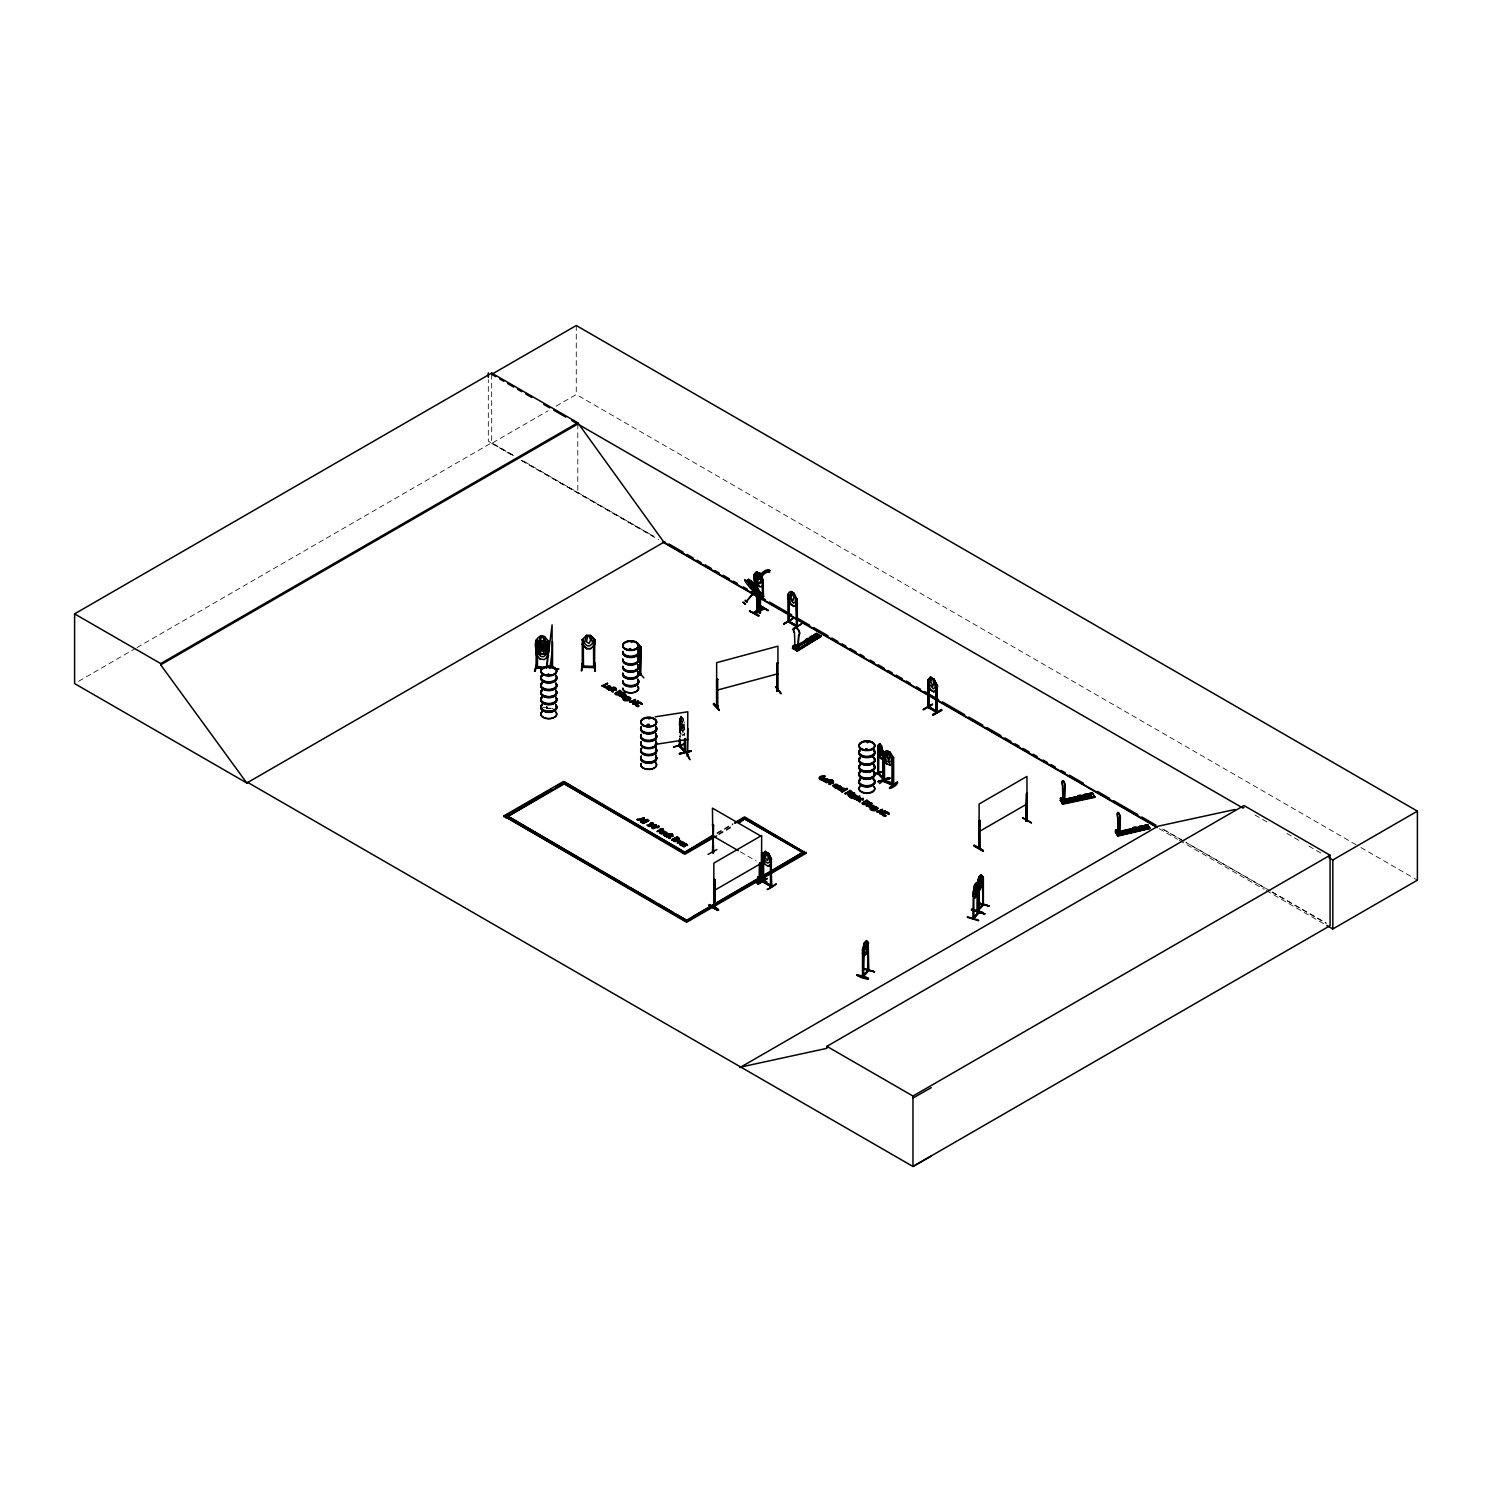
<?xml version="1.0" encoding="UTF-8"?>
<svg xmlns="http://www.w3.org/2000/svg" width="1492" height="1492" viewBox="0 0 1492 1492"><rect width="100%" height="100%" fill="white"/><g stroke="black" fill="none" stroke-linecap="round" stroke-linejoin="round"><path stroke-width="0.75" stroke-dasharray="5 3.75" d="M680.296 737.235L679.737 718.585M684.343 724.235L684.343 735.705M546.501 708.066L546.632 706.481L546.538 708.234L553.084 708.513M547.079 706.499L546.986 708.252L546.986 707.245M681.807 717.466L680.165 723.825M680.165 719.442L681.21 716.197L679.252 718.379L679.121 727.089L680.93 733.635L682.944 735.817L684.809 733.635M684.679 729.29L680.93 720.505L681.676 724.87L682.907 724.608L682.944 722.688L681.061 720.468L679.121 722.781L681.173 729.178L683.075 731.397L684.921 729.215L682.944 731.434L681.21 729.103M684.735 733.523L682.814 735.854L679.252 727.052M78.628 681.266L135.007 648.703M137.022 647.547L491.689 442.77L513.714 455.489M491.689 374.343L491.689 443.348L548.086 410.804M556.124 406.141L576.266 394.522L1358.895 846.374M716.962 832.853L732.908 823.659M716.962 833.711L732.908 824.517M718.715 833.86L732.647 825.803M718.715 834.718L732.647 826.68M679.196 718.267L680.296 718.846M681.061 716.085L683.038 718.342L683.821 723.751L682.609 728.227L680.165 722.725M682.161 722.632L682.907 728.991L681.676 729.234C680.986 728.227 680.483 720.58 682.292 722.594M542.547 707.469L550.977 707.842M546.762 708.14L550.977 708.327M546.706 708.532L550.921 708.719M513.416 455.657L488.313 441.222L488.313 379.639M521.454 460.282L653.869 536.43L521.734 460.114M1183.958 841.264L1161.895 828.564L1183.902 841.283M1270.233 890.873L1185.972 842.402L1270.009 891.004M1272.228 892.011L1326.407 923.175M1360.928 847.531L1417.4 880.149M1254.977 815.024L1268.946 823.08M1286.906 833.45L1298.898 840.369M1308.876 846.132L1320.849 853.051M1272.005 892.141L1326.071 923.362M491.689 443.348L513.714 456.067M521.734 460.692L658.55 539.675M1159.209 828.731L1177.374 839.231M1179.407 840.388L1264.19 889.344M1266.204 890.519L1324.747 924.313M740.33 851.82L756.258 861.015M681.676 717.503L683.821 728.133L682.609 732.609L680.165 727.108M679.904 718.957L679.401 736.768M682.944 718.305L684.865 724.814M679.793 718.249L679.904 737.346M577.796 424.045L577.796 493.05M576.266 325.517L576.266 394.522M680.445 722.949L681.434 727.406L680.408 729.607L681.751 728.394L683.094 732.777L682.068 728.152L683.038 726.007L681.769 727.126L680.52 722.986"/><path stroke-width="1.5" d="M684.324 750.83L685.313 752.36L679.96 744.881M684.847 752.397L679.289 746L679.401 739.062M684.847 738.596L684.921 752.472L684.287 750.737M685.35 752.248L685.257 738.484M1064.598 788.876L1064.3 801.708L1062.808 799.414L1062.509 785.631A4.234 1.212 77.8 0 1 1062.509 780.764A4.234 1.212 77.8 0 1 1064.598 783.99A4.234 1.212 77.8 0 1 1064.598 788.876L1064.859 788.82A4.234 1.212 77.8 0 0 1064.859 783.934A4.234 1.212 77.8 0 0 1062.752 780.708A4.234 1.212 77.8 0 0 1062.752 785.575L1063.069 799.358L1064.542 801.652L1064.859 788.82M1119.765 820.712L1119.448 833.543L1117.974 831.249L1117.657 817.485A4.234 1.212 77.8 0 1 1117.657 812.599A4.234 1.212 77.8 0 1 1119.765 815.826A4.234 1.212 77.8 0 1 1119.765 820.712L1120.007 820.656A4.234 1.212 77.8 0 0 1120.007 815.788A4.234 1.212 77.8 0 0 1117.918 812.543A4.234 1.212 77.8 0 0 1117.918 817.429L1118.217 831.212L1119.69 833.487L1120.007 820.656M862.861 948.502L862.898 977.018L863.141 975.917M978.267 910.661L977.129 910.157L982.389 904.73M979.125 911.612L972.84 918.96L978.528 912.507M754.094 590.72L752.919 590.701L754.038 590.664M763.158 594.357C766.496 611.478 724.925 558.362 756.593 590.011L757.917 588.762L756.164 585.778L748.536 579.381L747.119 580.724L748.965 583.614M757.805 584.323L761.591 580.071L760.267 579.642A10.108 5.8 -65.5 0 1 768.884 571.958L769.406 570.373A11.805 6.77 -65.5 0 0 759.969 577.926L759.335 579.325L756.929 578.411L756.724 583.838L757.805 584.323L758.011 578.896L756.929 578.411L758.085 573.17M755.344 585.144L762.095 596.464M761.759 595.718L760.976 595.327M754.728 591.503L763.009 596.987L755.623 584.995L756.164 585.778M982.24 877.688L983.023 905.476M797.959 648.255L798.593 635.312A4.234 2.462 59.5 0 0 798.761 630.314A4.234 2.462 59.5 0 0 794.49 627.908A4.234 2.462 59.5 0 0 794.49 632.794L794.956 646.894M798.145 648.143L798.761 635.2A4.234 2.462 59.5 0 0 798.593 630.426A4.234 2.462 59.5 0 0 794.303 628.02A4.234 2.462 59.5 0 0 794.303 632.906L794.49 632.794M582.141 639.77L586.375 635.405L590.664 635.48L594.879 640.012L594.879 644.395L590.664 648.684L586.356 648.61L582.141 644.078L586.431 648.498M582.272 639.807L582.309 667.334L594.86 667.577L593.723 666.215M581.283 670.859L582.402 662.97L581.899 670.729M583.465 667.111L583.297 639.826M582.44 666.365L593.704 666.626M590.664 635.48L592.641 643.294L589.899 645.85L587.139 645.794L584.342 643.145L586.375 635.405M586.356 648.61L590.664 648.61M593.76 639.676L593.704 667.633L593.499 639.676L594.73 639.714L590.59 635.667M594.655 671.102L595.103 663.213L594.748 670.579M595.364 671.12L595.066 663.213M789.026 594.655L789.082 622.332L788.074 621.791L796.97 626.882L796.97 599.28L794.098 593.201L790.965 591.503C786.396 592.399 790.219 595.55 788.186 594.208L788.186 621.922L788.093 620.747L789.305 621.045M796.243 598.833L796.933 626.938L796.057 625.633M839.996 789.716C843.484 794.098 845.889 785.37 840.108 790.051M1134.386 829.757C1138.284 826.139 1133.491 832.256 1135.766 828.47M1136.923 829.403L1136.121 828.247M1061.931 799.507L1061.427 798.612L1061.819 802.043L1061.8 798.518M1063.423 798.854L1063.255 798.276M1116.669 831.436L1118.459 830.205M1117.098 831.342L1116.482 830.466L1116.967 833.879L1118.31 830.074L1118.049 831.007M877.725 745.981C882.406 739.398 875.431 754.579 881.287 755.754L882.574 751.278L881.604 745.925L879.758 743.613L883.6 752.378L883.227 781.286L883.245 780.223L884.383 781.715L884.197 753.814M892.57 757.563L892.309 785.109L892.291 757.246L893.596 757.731L893.689 785.389L883.618 781.081L884.029 752.154L883.04 751.427L883.04 779.402L883.674 778.209M641.056 674.888L639.788 675.186L639.714 647.323L640.758 647.043L641.187 651.631L637.382 657.077M641.056 673.825L639.788 674.477M539.339 650.437L541.409 647.118L539.377 643.574L542.155 646.502L545.028 644.115L542.846 647.211L545.326 650.922M545.065 650.754L542.1 647.789L540.197 650.4L541.596 646.819M1117.676 830.466L1117.172 831.081M716.831 679.662L717.857 679.382L716.645 679.438L716.701 707.301L717.801 705.716M717.969 705.996L716.887 707.283M717.969 707.003L716.645 707.04L716.645 662.672L777.91 646.167L778.041 690.871C776.269 688.316 779.085 690.311 777.239 691.094L776.884 663.213L777.91 662.933M795.18 646.819L796.392 645.365L794.397 646.185M552.525 641.653L552.525 668.267M549.821 668.491L552.096 652.47M865.658 941.918L865.006 949.975L866.274 946.879L865.77 941.937M980.319 876.233L979.684 884.308L980.934 881.212L980.449 876.27M1062.379 799.283L1063.255 799.115M1116.296 832.834L1116.296 829.813L1117.844 830.671M848.836 795.851C847.232 792.662 855.755 792.905 849.918 790.424L845.181 793.725L847.698 792.998L848.836 795.851L849.228 793.11M974.686 884.831L976.756 882.593L974.649 884.756L973.735 890.202L973.922 918.457L972.803 917.897L973.847 917.449M879.758 743.613L877.669 745.869L879.758 756.742C881.119 762.636 886.024 752.845 881.604 758.831L879.665 756.705L881.604 745.925M857.042 974.78C880.355 979.834 861.611 980.524 857.098 974.686M868.008 978.976L857.005 975.283L868.344 978.64M978.621 920.191L967.413 916.759M984.571 914.074L971.441 909.896L982.706 913.235M971.74 909.038L982.986 912.414M971.721 909.505L983.004 912.973M848.034 795.367L848.407 792.849M880.299 745.067L879.665 750.028L880.951 753.124L880.429 745.03M810.212 640.087L807.769 639.826M884.383 781.715L884.532 753.87L883.152 753.647L886.64 750.663L890.09 752.136L893.596 757.731M892.477 784.214C872.839 778.134 895.275 781.286 893.428 785.594L892.421 757.321M1062.099 801.987L1061.427 797.922L1062.006 799.227L1063.46 798.556M536.15 640.329L537.493 640.255L537.474 667.968L537.288 666.607L536.43 667.539M536.169 644.563L540.272 640.758L538.202 648.181L540.962 651.016L543.703 651.239L546.426 648.871L543.013 637.103L541.615 637.065L540.29 640.683L540.29 642.604L542.995 644.544L544.449 641L540.179 640.721L536.001 644.749M536.132 649.095L540.253 653.757M547.359 664.22L547.322 640.945L548.552 641.056L548.552 650.251L544.431 654.223L540.179 653.85L536.02 649.039C533.763 643.481 537.083 633.783 544.468 636.543L548.627 641.355L548.497 652.806M540.29 636.301L538.202 643.798L540.962 646.633L543.703 646.875L546.426 644.488L544.468 636.543M536.132 654.391L535.982 650.046L540.179 646.017L544.431 646.39L548.608 651.109M540.216 646.222L544.338 646.577L546.37 651.053L546.37 654.335L543.666 656.704L540.925 656.461L538.164 653.627L540.179 646.017M544.412 649.561L548.515 645.607L544.356 641.187L548.608 645.812L544.449 649.766L540.29 649.207M537.045 663.53L534.49 671.288L536.952 663.959M535.18 671.344L537.045 664.108M540.179 653.85L544.375 654.018L548.497 650.064M542.939 647.024L544.338 650.866L542.939 654.373L541.577 654.261L539.321 650.4M548.608 655.492L544.393 659.595L540.235 659.054M547.433 641.262L548.552 641.056M886.621 750.868L890.034 752.229L891.619 760.584L889.418 762.244L887.18 761.293L884.942 757.731L886.696 750.812L883.264 753.74L884.532 753.87M754.001 592.38C755.549 589.004 755.194 587.941 754.318 591.727M635.331 704.802C637.009 699.3 645.253 706.91 640.292 702.788A1.902 1.1 0 0 0 639.08 702.62C632.104 703.254 641.914 708.308 636.245 706.052C632.627 702.657 641.933 700.14 642.231 704.299M882.369 814.576L886.117 812.413A1.902 1.1 0 0 1 887.33 812.581C893.783 815.658 879.739 810.119 884.402 815.77C888.505 816.739 880 816.348 882.705 813.308C884.271 811.443 888.859 811.182 889.251 814.072M795.068 646.596L796.001 645.178M708.924 905.308C717.335 906.054 725.466 915.976 708.924 905.346L717.95 910.418M709.353 904.562L718.417 909.635M709.334 905.01L718.435 910.195M973.866 846.039C1002.4 861.369 955.16 834.084 982.911 851.13M983.321 850.421L974.313 845.274M758.943 615.935L749.488 610.993L758.887 615.413M791.972 592.772L791.021 597.882L792.942 600.698L793.949 597.639L792.065 592.716M766.328 852.715L765.377 857.825L767.317 860.642L768.305 857.602L766.422 852.659M868.81 970.621L868.195 942.813L867.729 971.124L868.288 969.408L868.363 970.415L862.469 976.831L862.581 949.229L864.334 942.702L866.442 940.538L868.4 942.739L866.442 953.668L864.334 955.831L862.451 953.5M862.562 953.537L864.483 942.813L863.514 976.402M866.311 953.63L868.195 947.122M974.649 884.756L972.709 895.685L974.78 897.923L978.584 889.157L978.715 884.812L976.645 882.555L977.577 889.232L975.003 894.678L973.735 893.484M977.167 883.6L978.994 877.016L977.223 883.562L978.155 883.096L978.51 913.309L978.715 884.812M983.06 881.455C973.567 901.597 984.067 885.334 983.06 877.072L980.971 874.816L979.032 877.11L978.081 885.744L979.349 886.938C985.037 885.782 978.36 870.451 982.986 877.184L982.874 877.147M685.182 744.079L673.843 746.877M821.159 635.965L796.914 650.773L821.159 635.965L816.628 633.391L817.56 634.492L793.166 648.666L792.625 646.111L795.068 644.675L792.979 647.752L796.803 649.915L799.246 647.043L799.6 649.039L794.919 645.887L795.59 649.225L795.497 645.719L796.504 645.607L795.273 645.943M620.43 691.393L622.164 693.127L618.938 694.675A2.201 1.268 0 0 1 617.576 694.47C609.034 693.855 629.717 697.174 619.851 690.442L615.114 693.183M869.332 802.472C867.71 806.594 858.292 802.901 866.983 800.887L868.475 802.957L865.975 804.449A2.201 1.268 0 0 1 864.614 804.244C856.054 803.628 876.755 806.948 866.889 800.216L862.152 802.957M621.381 692.847C615.17 689.658 616.476 697.1 621.437 692.605M548.87 667.409L549.448 668.099M548.944 667.297L549.765 668.006M549.448 675.149L547.676 674.309M631.75 642.25L631.918 642.082M631.004 649.897L630.463 648.61L628.99 649.486M630.687 649.356L629.493 648.871M629.792 650.027L631.135 649.617M649.915 718.678L648.684 718.902M648.442 725.093L647.864 725.112M867.094 742.289L867.038 741.897M865.192 749.432L867.617 749.376M867.15 742.195L867.561 742.699M866.777 749.823L866.087 748.76M867.486 749.599L865.547 749.805M795.721 645.98L796.542 645.85M713.903 703.31L719.312 709.931M759.726 577.945A10.108 5.8 -65.5 0 1 767.802 571.473L770.32 570.578M755.586 578.877L757.582 582.607L759.54 583.726L761.461 582.234C755.978 556.292 770.506 594.935 757.19 584.995L754.038 579.045L754.001 574.644C761.125 563.789 751.707 590.701 755.642 592.082L753.535 594.413L752.136 593.611L754.038 591.224L755.661 592.044L754.038 591.224M639.937 647.286L640.087 675.205L641.131 647.174L637.326 643.873L641.187 647.248M791.002 591.634L789.529 598.367L793.464 603.253L795.404 601.761L795.404 598.478L793.949 593.331L791.058 591.447M765.415 851.391L763.885 858.329L765.862 862.078L767.82 863.197L769.76 861.723L768.305 853.293L765.321 851.447L762.319 854.095L762.319 858.478L765.321 864.577L768.455 866.274L771.439 863.626M777.22 691.057L777.742 690.498M753.889 612.932L762.841 607.748M783.692 624.104L792.644 618.938M767 878.881L757.992 884.066M923.492 709.744L932.463 704.56M716.869 849.601L708.047 854.375M862.469 975.824L868.81 969.558L867.784 969.968M868.698 970.677L863.085 976.906M983.06 877.072L982.78 905.569L983.47 903.947L977.185 911.22L977.241 895.051M713.568 825.169L712.449 824.889L713.568 825.169L713.064 852.958L712.449 808.123L760.249 835.725M713.344 852.286L712.747 851.298M760.659 879.963L759.894 879.478M887.05 778.059L879.534 783.524M867.691 943L867.729 971.124M788.242 620.877L789.082 621.325M788.97 622.332L789.305 599.094M796.374 625.446C776.549 614.312 802.248 629.12 796.448 625.148M762.841 881.511L771.625 885.539L771.718 886.696L770.823 858.571L771.42 886.882L762.431 881.753L762.412 854.039M763.755 881.101L762.449 880.69L763.456 881.268M763.121 854.245L763.456 882.276L763.662 859.038M770.506 885.465L770.506 886.472L770.357 858.422M927.912 707.376L936.864 712.561L936.771 684.903L933.805 678.879L930.766 677.126L927.875 679.867L928.005 707.544L928.304 679.643L928.621 707.898L928.285 706.182L936.193 711.087M936.006 711.106L936.864 711.553M928.378 707.245L937.2 712.337L937.088 684.716L935.82 684.082L935.857 712.02L936.286 684.25M754.467 589.359L755.213 592.268L754.933 575.222M762.449 596.371L762.17 579.344M763.606 596.632L762.636 579.101L763.307 596.819L762.654 583.353M978.584 920.732L967.413 917.338M714.985 907.229L714.966 879.59L713.866 879.87L714.966 879.59M1026.048 820.581L1026.944 819.873M1026.944 820.768L1025.713 821.085L1027.037 820.787L1026.944 776.399L979.125 804.002L979.032 848.426L979.946 847.941M636.319 704.597L639.08 703.198A1.902 1.1 0 0 1 640.292 703.366L641.28 704.168M637.27 656.909L641.187 651.631M877.856 745.944L877.744 773.565L884.383 780.708M878.303 773.434L883.544 778.115M757.209 593.947L758.178 593.499L756.425 593.574L757.302 611.291L757.488 593.07L757.115 611.254M760.099 595.681L759.111 595.103L760.099 594.748L760.099 612.932L759.036 612.503L760.099 612M759.726 612.932L759.726 594.748L760.789 595.177L760.006 612.876M756.5 610.676L758.178 610.825L758.067 593.536M679.401 745.049L680.352 746.504L679.793 738.95M679.83 746.615L679.326 744.881M684.343 751.893L684.343 740.312M641.224 822.279L644.357 818.045L637.252 819.406L641.448 820.88L641.224 822.279L644.357 818.045M747.66 580.444L754.747 592.753L750.663 584.752M748.536 579.381C746.56 583.633 761.181 592.51 752.714 584.827L753.087 583.596L751.968 584.118L748.835 581.115L751.688 584.249L751.334 585.61L752.416 584.957L755.064 587.773L755.922 587.139L751.576 581.171L748.443 579.474M749.711 580.519L753.609 585.964L750.7 581.097M748.798 583.689L753.553 588.202M756.444 585.461L757.917 588.762M761.144 595.588L754.169 591.615L763.009 596.931M637.252 819.406L641.821 820.469L643.313 818.194L640.366 819.052L643.313 818.754L643.593 817.597M641.821 820.469L643.313 818.754M640.572 821.887L641.448 820.88M548.664 675.242L548.552 674.142M630.911 641.653L631.508 642.269M649.262 725.951L648.255 725.075M868.027 742.307L867.542 742.55M867.225 749.32L866.274 749.077M862.581 949.229L863.141 976.924M868.698 942.981L868.307 942.869C863.756 936.062 870.34 951.43 864.67 952.605L863.402 951.411M862.935 968.774L874.517 971.796L862.935 968.196M874.48 971.758L862.991 968.625M979.144 877.147L981.065 875.002M975.973 883.973L975.339 892.048L976.607 888.934L976.104 884.01M978.155 883.096L977.036 883.562M978.062 885.017L976.738 882.742M973.437 890.705L972.84 918.96M974.78 897.923L976.756 895.722M977.913 902.697L989.159 906.073L977.614 902.529M973.567 910.437L984.813 913.813M977.633 890.575L977.577 911.351L983.359 904.917L983.359 877.315M978.528 911.5L978.043 913.197M978.043 912.47L973.884 917.636M973.418 918.96L979.125 912.619L979.032 885.054M752.136 593.611L754.131 591.429M752.528 593.76L746.298 601.574L753.05 594.17M753.535 594.413L755.232 592.212M760.733 612.578L759.857 611.962M582.197 666.066L582.44 667.372M606.479 687.215C612.634 693.855 601.686 684.045 610.843 687.514C610.396 683.038 602.041 688.8 608.978 689.211M1079.089 797.101L1080.6 796.635M1136.811 829.328L1134.629 829.608M757.115 572.051L754.113 574.756L754.393 585.368M715.06 907.136L713.903 907.397M760.901 880.261L762.095 880.038L761.666 852.268L761.312 880.504M761.927 880.131L762.076 878.993M979.703 847.68L978.715 848.258L979.61 820.134L980.039 847.922L980.02 846.841L979.106 847.437L980.02 847.139M1025.806 821.029L1026.627 792.998L1026.048 821.29L1027.037 819.705M788.056 594.096L788.056 598.553L791.096 604.484L794.098 606.33L797.082 603.682M936.789 689.211C929.497 695.365 940.091 688.222 937.088 684.716M765.452 851.54L762.412 854.189L762.86 881.586L771.644 886.621M1089.235 793.576C1094.979 802.677 1085.542 790.051 1092.386 793.483L1060.346 800.16L1060.924 801.502M1060.234 800.421L1092.498 793.222L1094.923 797.325L1062.714 804.207L1062.155 802.92L1094.587 796.84L1092.498 792.867M1065.68 800.812L1065.68 802.267L1063.815 799.358L1065.848 802.883L1065.68 800.812L1062.416 801.521L1062.416 803.722L1094.774 796.877M1115.699 831.921L1117.564 834.811L1117.564 833.375L1120.828 832.667L1121.014 834.737L1118.795 829.496L1115.531 830.205L1115.382 832.256L1147.684 825.3C1140.876 821.831 1149.922 834.494 1144.401 825.412M1145.968 826.437L1116.109 833.357M1117.62 835.688L1117.564 833.375M1147.926 825.878L1115.96 832.909M1119.448 834.308L1149.474 827.818L1117.135 834.905M1149.586 828.433L1117.471 835.445M977.726 911.314L977.764 896.767M679.289 745.925L684.287 751.017M684.25 751.763L685.313 751.185M1061.185 798.929L1063.143 799.115M886.565 750.737L890.015 765.34L893.372 762.263M886.64 763.792L883.245 757.973L886.696 763.717M890.034 765.135L886.565 763.867M897.345 781.976C899.135 786.545 878.657 793.669 897.401 782.05M889.792 788.429L897.401 782.423L889.866 787.925M714.985 906.278L713.773 906.521L714.761 906.241M607.43 686.768L609.892 688.763L610.284 687.625M609.78 688.148C611.496 685.089 605.304 686.88 610.079 687.215M678.506 839.138C679.065 841.022 671.624 841.917 679.755 840.406C676.025 843.95 677.853 842.756 681.937 841.581C686.133 844.323 683 841.749 681.135 842.812C685.816 844.584 689.173 842.234 684.25 846.841A1.921 1.1 0 0 1 683.243 846.617L682.012 845.013L683.243 846.039A1.921 1.1 0 0 0 684.25 846.262C686.32 846.113 684.642 841.674 686.991 845.535M827.594 781.211C830.951 778.115 819.593 778.899 827.258 781.416L827.463 779.29L825.263 779.141L827.146 780.801L827.463 779.868L825.263 779.719M663.66 831.827C665.357 829.962 655.771 831.771 661.59 833.021M870.004 807.489C864.334 805.587 881.138 803.517 870.004 808.049M872.447 806.631L870.918 804.71M656.89 827.165L658.606 826.027C660.714 828.302 653.403 827.836 659.315 826.437M656.89 827.743L658.606 826.027M683.131 843.913L680.669 842.495L680.165 843.577L682.217 844.938L679.27 843.484L683.653 842.551L684.865 846.169L682.721 844.64M680.669 842.495L680.165 844.155L682.217 844.36M824.815 779.402C826.326 781.864 824.33 783.431 823.845 779.29C830.764 778.19 827.146 780.614 823.398 780.931M824.815 779.98L824.293 781.062L826.363 781.864M610.228 688.577L610.023 686.637L606.871 686.954M582.328 667.092L594.86 667.316M594.674 666.588L582.216 666.365M679.177 841.861L679.755 840.984L678.207 840.574M840.089 788.447L840.761 787.683L839.119 787.161C832.312 791.637 839.101 783.207 840.798 787.235C836.378 789.417 839.026 790.872 841.674 787.888C837.087 784.456 845.889 788.298 838.056 789.622M858.478 799.078L859.15 798.313L857.508 797.791C849.358 802.565 860.119 793.054 860.007 798.108C852.38 803.255 862.115 796.187 857.508 797.791M549.149 674.477L547.806 675.205M664.761 833.524L664.071 834.27L665.712 834.811C672.463 830.764 665.805 838.373 663.436 834.625C662.69 831.678 670.561 831.865 664.313 834.382C666.122 837.627 659.781 833.096 666.775 832.35M817.765 634.827L793.744 649.001L817.877 634.865C813.14 631.806 823.192 638.315 820.283 635.797L796.318 650.195M793.147 648.628L817.262 634.548M820.283 635.797L796.803 649.915M816.292 634.007L792.271 648.143L797.511 651.072L820.842 636.543M669.777 836.602C669.106 837.217 670.71 839.511 668.323 837.814C671.027 833.04 674.999 836.602 671.456 836.21L670.467 835.054L673.06 836.564M859.896 800.066C859.187 800.682 860.884 802.976 858.441 801.279C861.145 796.504 865.136 800.066 861.593 799.675L859.28 801.092L860.194 801.745M794.788 646.763L795.273 645.775M805.512 639.937C818.866 645.812 799.059 640.665 807.955 638.501L812.487 641.429L807.955 638.501M810.119 637.233C823.472 643.108 803.666 637.961 812.562 635.797L817.094 638.707L812.562 635.797M814.184 634.827C827.538 640.702 807.731 635.555 816.628 633.391M796.28 649.971L797.157 650.475L797.157 648.684L799.6 647.23M796.616 650.587L821.178 636.301M761.237 880.522L761.983 852.454M761.759 879.814L766.925 882.201L757.899 877.054M760.249 863.57L760.23 880.149L759.335 878.564L760.342 879.142M756.09 882.126L765.004 876.923L756.537 882.872M979.927 820.302L978.808 820.6M1022.859 817.765L1031.382 822.633M247.896 782.498L246.926 783.076L74.6 683.578L74.6 613.865L491.689 373.056L577.796 422.758L663.903 542.193L1156.897 826.829M491.689 373.056L491.689 374.343L576.266 325.517L1417.4 811.144L1417.4 880.149L1332.822 928.975L1326.78 925.469M74.6 613.865L160.707 663.567L577.796 422.758M931.232 1156.076L912.973 1166.483L247.784 782.442L246.795 783.002L160.707 664.854L577.796 424.045M246.795 783.002L664.872 541.633M754.001 574.644L755.474 575.017L754.355 574.737M757.19 584.995L754.131 578.989M603.346 685.742L605.472 687.532L602.171 685.705L607.524 683.317L603.346 686.32L607.524 683.317M602.171 686.264L607.524 683.895M607.095 688.577L608.978 688.633M612.503 688.707C605.025 693.705 612.858 684.828 612.503 688.707L613.958 689.546L613.977 688.409L613.548 689.323M612.41 687.495C614.797 685.928 617.819 689.696 614.443 688.689L612.988 687.831L608.848 690.125M612.988 687.831L615.002 688.054M614.051 689.024C609.501 692.195 612.41 692.437 614.555 689.323L616.14 690.237L614.443 688.689M613.958 689.546L611.496 691.076L613.175 691.971M759.447 605.304L767.914 610.191M616.065 689.024L615.04 689.602L616.065 688.446M614.555 689.901L612.224 691.411L613.175 691.393M753.46 612.783L762.934 607.319L753.964 612.485M615.114 693.743L619.945 691.113M763.979 607.971L755.008 613.119M764.426 608.736L755.418 613.827M623.619 693.295L624.906 693.892L623.059 693.649L619.497 696.279L623.656 694.582L623.619 693.295L624.906 693.892M619.497 696.279L624.234 693.5M623.917 694.955C631.955 693.799 617.837 703.702 625.745 695.682C623.749 695.197 627.106 695.999 621.399 696.13C623.096 700.14 626.192 694.284 621.399 696.708C624.216 700.308 620.486 695.011 624.346 696.466M624.234 696.932L622.201 696.913L624.831 696.633M796.131 598.907L797.269 599.094L797.362 626.752L788.485 621.567L788.503 594.021M630.687 698.051C626.453 703.497 622.5 695.533 628.99 697.006A2.238 1.305 0 0 1 629.941 697.808C633.112 702.676 619.59 700.009 624.775 699.673C628.486 699.338 625.819 701.632 623.954 699.506M623.302 699.841L623.917 698.909M796.989 599.355L796.243 598.702M627.498 699.207C630.519 691.971 625.111 704.28 623.302 699.282M793.986 606.386L790.965 604.633L788.056 598.478M630.09 701.818L633.037 700.83L635.2 702.676L630.09 701.818L635.443 699.45M630.09 702.396L635.443 700.009M633.596 700.513L635.76 701.781C643.854 698.704 627.349 707.656 635.2 702.098M632.888 704L635.2 702.676M638.259 701.632L635.76 701.781M632.888 703.441L638.259 701.072M635.368 704.56L638.874 706.22M783.766 624.253L792.737 618.509L783.766 623.675M796.467 626.23L796.001 598.46M792.737 629.419L801.745 623.712L792.849 629.419M734.885 822.502L744.601 816.889L806.128 853.275L686.6 922.28L503.83 815.9L563.603 781.398L684.847 852.268M503.83 816.758L551.648 789.156M555.621 786.862L561.607 783.412M565.337 783.263L505.583 817.765L565.337 782.405L605.174 806.258M641.635 821.943C658.103 814.072 630.594 828.526 647.192 819.425M641.635 822.521L647.192 820.003M643.127 822.801C659.595 814.93 632.067 829.384 648.666 820.283M643.127 823.379L648.666 820.861M651.445 823.957C648.722 822.633 653.365 822.316 653.142 823.677C650.904 827.37 646.278 826.064 648.274 825.207L651.445 823.379L648.274 825.207M650.587 823.453L653.142 823.677M648.871 825.561L653.142 823.099M660.378 828.657L661.851 830.652C671.437 832.722 653.235 831.622 661.59 833.599M660.881 830.093L657.226 831.51L660.378 829.235M660.769 828.881L663.101 828.601L663.194 829.85M657.226 831.51L660.881 829.515L662.336 830.373M661.888 829.533L663.399 830.037M662.15 831.044L664.798 832.182L661.217 833.823M663.548 831.902L660.378 832.07L663.082 832.163M661.031 833.151L663.082 832.741M928.733 679.998C928.416 682.683 932.612 668.621 929.348 684.007L933.283 688.875L935.223 687.383L933.899 678.823L936.901 684.921M932.761 678.953L933.768 683.261L932.761 686.32L930.822 681.583L931.773 678.394L932.854 678.897M665.413 836.247L665.208 835.091M664.817 835.893L668.976 833.618M666.29 836.173C680.538 829.962 663.138 837.105 666.887 837.105M666.29 836.751L671.848 833.674M670.952 835.333L668.323 836.937L670.076 838.28M671.363 834.998L672.985 834.755M671.456 836.21L670.076 837.702M671.997 839.474C686.227 833.263 668.826 840.406 672.594 840.388M930.915 690.106L933.899 691.952L930.822 690.162L927.875 684.101M671.997 840.052L677.536 836.956M673.489 840.332L677.032 838.28C680.501 840.164 677.405 835.501 677.629 839.194C676.118 841.992 672.221 839.847 674.086 841.246M673.489 840.91L678.897 837.945M674.962 841.749L679.121 839.474M677.163 843.017L680.706 840.891L679.121 840.052M678.711 840.276C682.534 840.63 676.939 846.729 682.758 845.386M928.378 706.238L928.901 706.947M923.585 709.297L932.052 704.41M923.082 709.595L932.537 704.131M928.807 707.898L929.124 684.716M712.99 835.147L683.094 853.275L693.053 847.512M697.044 845.218L712.99 836.024M734.885 823.36L744.601 817.765L802.379 851.111M716.72 835.874L684.847 854.282L563.603 783.412L684.847 853.405L714.724 836.154M738.633 822.353L744.601 818.903L738.633 823.23M820.731 778.395C828.452 783.934 811.238 776.996 824.274 775.616C827.146 778.264 813.998 780.913 824.908 775.971M819.537 778.917L824.908 776.549M932.593 714.519L941.564 709.39M933.022 715.265L941.993 710.099L932.668 715.06M823.547 780.633L826.363 781.286M829.365 779.924C827.687 781.939 830.969 778.358 832.704 780.223C832.722 779.57 820.917 784.68 829.365 780.502M832.368 781.286L830.354 780.484L832.368 780.708M826.214 782.778L829.869 781.36L831.324 782.2L831.342 781.062M830.354 780.484L831.827 781.342C835.408 779.775 830.802 783.692 833.431 781.099M831.324 782.2C826.904 785.463 830.261 784.512 831.921 781.976M831.827 781.92L833.431 781.677M832.424 781.677L833.524 782.89L829.627 783.971L830.54 784.624M830.913 781.976C832.778 779.439 826.008 784.978 830.54 784.046M835.389 784.195C841.898 784.512 832.928 787.105 835.016 787.869C840.481 785.687 837.366 783.934 833.021 785.202C836.322 790.219 835.184 783.505 834.811 786.732M835.856 788.354L840.015 786.06M839.623 786.862L839.418 785.725M842.234 792.028L841.992 790.891L842.234 792.028C855.047 785.501 839.306 790.145 847.176 789.175M845.05 789.716A2.275 1.324 0 0 0 844.08 788.914A1.958 1.138 0 0 0 842.868 788.746L840.891 790.033L844.547 789.417M841.637 791.674L840.108 789.492L842.868 788.168A1.958 1.138 0 0 1 844.08 788.336A2.275 1.324 0 0 1 845.05 789.137M847.176 788.597L841.637 791.096M845.181 793.725L850.011 791.096L852.081 792.532L849.228 793.688M848.221 792.7C853.853 790.76 849.302 794.732 847.698 792.998M849.19 795.46L853.331 793.763L849.19 796.038M849.787 796.392L853.331 794.341C855.121 790.872 852.939 795.441 854.599 793.091M849.563 797.064L852.529 798.239L856.949 795.851L853.349 798.462L849.563 797.064L852.958 798.034L851.372 795.851L855.252 794.788A2.238 1.305 0 0 1 856.203 795.59L856.949 796.43M853.275 797.288L850.216 796.728M856.203 796.168A2.238 1.305 0 0 0 855.252 795.367L852.156 796.113L853.76 796.989L855.718 795.87L851.559 796.187L853.275 797.847M854.263 798.966L859.802 795.889M763.662 854.45L762.543 854.151M856.464 800.234L860.007 798.686L858.012 797.493M861.07 798.239L860.977 799.32L863.103 798.22M861.07 798.798L858.46 800.383L860.194 801.167M862.152 803.535L866.889 800.794M863.327 803.573C871.086 797.978 868.046 806.706 863.327 803.013M713.866 890.705L761.666 863.103M770.823 858.571L768.455 853.144L771.625 859.038M866.535 805.475C878.695 799.358 858.366 810.193 870.694 804.356C872.484 801.279 870.284 804.747 871.943 803.666M866.535 806.053L870.694 804.356M871.943 803.106L870.638 803.069M870.955 805.307L873.585 806.426L870.582 808.403M771.252 863.588L768.399 866.143M871.85 806.407L869.165 806.295L871.85 806.986M872.335 806.128L868.419 805.904L870.377 807.265M877.725 808.403C875.356 813.905 866.684 807.638 873.249 809.746C872.932 810.044 871.123 805.475 876.009 806.78A2.238 1.305 0 0 1 876.96 807.582L877.725 808.403L876.96 807.582M870.34 809.634L870.955 808.701M874.032 809.279C869.519 810.51 874.722 804.897 876.475 807.862C874.163 806.37 871.179 811.89 876.475 807.862M874.032 809.839L870.992 809.279M877.725 807.843L873.268 810.156L870.34 809.056M692.829 916.685L758.57 878.732M764.538 875.282L768.529 872.969M772.502 870.675L804.375 851.41L684.865 921.273M503.83 815.9L686.6 921.422L806.128 852.417M877.11 811.592L880.056 810.622L882.238 812.45L877.11 811.592L882.481 809.223M877.11 812.17L882.481 809.802M880.616 810.287L882.798 811.555C890.892 808.477 874.387 817.429 882.238 811.872M879.926 813.793L882.238 812.45M880.616 810.865L882.798 812.133L885.278 811.424M758.122 884.197L767.093 878.452L758.122 883.637M879.926 813.215L885.278 810.846M763.456 881.567L771.271 885.819M882.406 814.334L885.912 816.012M767.093 889.381C773.49 887.423 784.027 877.781 767.578 889.642M979.125 831.603L1026.944 804.002M739.808 1067.638L1157.885 826.251L1234.91 809.503M740.778 1067.06L826.885 1048.335L826.885 1046.34L1243.974 805.531L1330.081 855.233L1330.081 925.674L912.973 1166.483L912.973 1096.042L1330.081 855.233M1243.974 807.526L1243.004 808.105L571.79 420.576M1328.831 857.658L1332.822 859.97L1417.4 811.144M912.973 1098.056L931.232 1087.649M1081.458 797.66L1080.506 797.959M753.329 590.273L754.728 592.846M761.144 594.786L762.71 597.397M807.993 639.937L809.988 639.919M761.48 879.87L761.666 835.501L713.866 863.103L713.773 907.528M714.668 879.403L714.761 906.95M717.764 707.059L717.671 679.158M682.888 845.069C685.649 847.4 683.84 841.469 687.625 845.162M979.479 847.754L979.61 820.134M647.826 725.28L647.696 725.131M627.013 700.065L625.297 698.405L628.99 697.566A2.238 1.305 0 0 1 629.941 698.387L630.687 698.629M877.856 750.234L879.665 756.705M874.2 773.975L883.581 771.122M873.92 774.199L883.544 771.513L874.163 774.385M878.359 781.603L889.829 778.544M878.284 781.584C913.514 770.077 854.394 788.708 889.829 778.507M537.307 640.441L536.206 640.255M637.252 819.985L644.357 818.623M638.184 671.437L643.854 677.89M639.788 673.825L640.758 673.638M639.975 675.223L640.945 674.869M673.526 747.082L685.22 743.65M679.419 753.441L691.113 751.166L679.457 753.535M679.494 754.038L691.113 751.147M679.419 754.019L690.871 750.812M776.045 687.141L780.913 693.351M719.331 710.49L713.288 704L719.331 709.912M716.645 690.274L777.91 673.769M796.262 645.961L794.415 645.29L794.415 648.311L795.814 649.095M1062.584 803.591L1060.364 798.369L1063.628 797.66M1060.364 798.369L1063.815 797.922M1061.427 800.924L1061.148 797.978L1062.099 798.966M1077.634 796.075C1084.18 804.524 1072.99 794.117 1080.898 795.367L1083.117 799.153L1080.898 795.367M1083.789 794.751C1090.354 803.2 1079.145 792.793 1087.053 794.042L1089.291 797.828L1087.053 794.042M1092.927 793.893L1060.793 801.073M1064.896 800.048L1092.629 793.837M1065.848 801.092L1062.416 801.521M1064.318 802.696L1094.718 796.299M1062.341 803.591L1094.755 796.635M1132.782 827.911C1139.347 836.359 1128.139 825.953 1136.046 827.202L1138.265 831.007L1136.046 827.202M1138.956 826.587C1145.502 835.035 1134.293 824.628 1142.219 825.878L1144.439 829.664L1142.219 825.878M1115.774 832.872L1147.665 825.076L1149.884 828.489L1147.665 824.703M1115.624 832.629L1145.632 826.158M1146.117 826.866L1116.072 833.357M1117.75 833.636L1120.828 832.667M1149.884 828.135L1117.769 835.669M1117.881 836.098L1149.903 828.489M1026.645 820.525L1026.627 792.998M630.053 648.759L629.176 649.524M630.687 649.841L629.717 649.43M548.814 675.54L547.359 675.354M713.642 852.734L712.747 824.703M936.342 710.845L936.752 712.561M762.766 880.522L763.326 882.294M655.156 716.831L687.812 711.777L687.402 756.537L687.812 728.544M686.581 752.602L689.919 759.745L686.6 752.677M655.156 744.433L687.812 739.379M794.994 646.055L799.246 648.479L799.246 647.043M594.581 667.614L594.73 639.714M1022.486 817.914L1031.438 823.024M757.488 877.203L766.422 881.903M759.018 605.454L768.026 610.62M713.344 852.007L712.896 851.335M771.271 886.826L771.327 859.224M629.978 648.666L630.463 648.964M648.405 726.548L647.323 726.156M860.38 764.818A7.926 4.569 0 0 0 866.255 771.979L866.628 771.905M687.775 755.12L687.868 756.146M640.814 674.589L640.758 647.043L639.714 647.323M586.431 635.592L590.59 635.592M582.309 639.732L583.465 639.508M638.818 705.623L636.226 704.299M885.856 815.397L883.283 814.315L886.117 812.972A1.902 1.1 0 0 1 887.33 813.14L888.449 814.483M554.427 668.696L558.642 668.882M554.427 669.069L558.661 669.274M979.125 847.363L980.02 846.841M714.761 905.942L714.146 907.714L714.164 880.056M841.992 790.891C838.858 790.835 843.763 787.795 844.547 789.995M808.645 641L810.361 639.993M834.811 787.31L832.853 785.948L836.285 785.874M627.013 699.487C623.619 698.61 629.829 697.491 629.456 698.088M540.197 636.263L544.449 636.636M540.216 649.318L544.468 649.673M536.076 666.849L545.345 667.67M543.33 667.745L537.288 666.607M536.281 667.614L543.386 668.211M536.281 640.012L536.076 667.856L543.33 668.472M835.296 786.433L833.655 785.575L835.707 785.594M874.536 808.981L872.932 808.105L876.009 807.358A2.238 1.305 0 0 1 876.96 808.16M776.008 687.085L780.838 693.351M780.95 693.817L775.504 686.768M1080.133 798.239L1079.089 796.803L1081.271 796.803M893.186 785.538L883.413 781.36M623.917 695.514L625.204 695.981M835.389 784.755L836.993 785.445M972.709 895.685L974.817 897.774M977.652 902.958L988.86 905.905M971.423 909.933L984.832 913.85M769.238 570.093L768.324 569.888A11.805 6.77 -65.5 0 0 758.906 577.441L758.253 578.84L759.353 579.288M713.232 852.007L713.195 852.958M936.584 711.497L929.218 707.059M716.701 706.294L717.801 706.723M768.604 571.641L769.667 572.126M760.51 579.586L761.591 580.071M616.215 693.799L620.541 694.284L620.803 691.635M795.59 646.204L794.21 645.421L794.21 648.442M752.043 593.406L753.46 594.208M756.985 571.977L760.062 573.73L757.022 572.107M757.992 573.226L759.987 578.113M757.097 585.05L760.174 586.822M754.747 591.559L763.531 596.539M712.486 852.566L713.251 825.356M491.689 374.343L495.698 376.655M499.708 378.968L503.718 381.281M507.709 383.593L513.714 387.062M517.724 389.375L521.734 391.687M525.743 394L531.749 397.469M543.759 404.407L549.765 407.875M553.774 410.188L565.785 417.107M935.82 684.455L936.771 684.903M668.901 543.946L682.982 552.077M687.01 554.409L693.053 557.896M697.062 560.209L701.091 562.54M705.119 564.853L711.162 568.34M715.19 570.671L719.2 573.003M723.228 575.315L729.271 578.803M733.299 581.134L737.309 583.447M743.352 586.934L747.38 589.265M751.409 591.578L755.418 593.909M761.461 597.397L765.489 599.709M769.518 602.041L791.655 614.816M797.679 618.303L809.764 625.279M813.774 627.591L827.873 635.723M831.883 638.054L837.926 641.541M841.954 643.854L845.983 646.185M850.011 648.516L856.035 651.985M860.063 654.317L864.092 656.648M870.116 660.117L874.144 662.448M878.173 664.779L884.215 668.267M888.244 670.579L892.253 672.911M896.282 675.223L902.324 678.711M906.353 681.042L910.362 683.355M916.405 686.842L920.433 689.173M924.462 691.486L938.543 699.617M942.571 701.949L964.709 714.724M968.718 717.055L982.818 725.187M986.827 727.499L1000.927 735.649M1004.937 737.962L1010.979 741.449M1015.008 743.781L1019.036 746.093M1023.064 748.424L1029.088 751.912M1033.117 754.225L1037.145 756.556M1043.169 760.043L1047.197 762.356M1051.226 764.687L1055.254 767M1061.297 770.487L1065.307 772.819M1069.335 775.131L1083.416 783.281M1097.515 791.413L1109.582 798.369M1113.61 800.7L1137.762 814.632M1141.772 816.963L1155.871 825.095M662.579 542.006L927.054 694.694M931.083 697.025L1157.195 827.575M758.943 605.025L768.399 610.489M749.488 611.03L758.477 616.14M854.599 793.651L853.293 793.054M828.881 780.204L833.524 782.89M860.586 798.518L863.178 800.01M825.263 779.141L827.146 780.223M819.537 778.339L822.838 780.185M845.181 793.147L845.815 794.098M619.851 691.02L620.933 691.635M615.04 689.024L616.14 689.658M611.496 687.551L613.977 688.987M607.897 686.488L609.78 687.588M602.171 685.705L605.472 687.532M804.375 852.268L806.128 853.275M712.449 835.725L738.335 850.664M677.592 837.907L678.897 838.523M661.348 829.216L662.336 829.794M681.135 842.234L683 843.316M640.366 819.052L641.821 819.891M680.669 843.073L683.131 844.491M646.931 825.001L649.71 826.624M609.165 808.571L682.851 851.111M597.975 869.109L507.317 815.9L686.6 920.266L676.529 914.465M602.003 871.421L626.174 885.39M630.202 887.703L654.373 901.672M658.401 903.984L672.5 912.134M826.885 1046.34L912.973 1096.042M1079.22 797.623L1081.196 798.089L1081.514 796.672M867.449 801.167L869.295 802.603M746.131 602.041C749.45 603.57 743.762 598.143 745.254 601.201M850.627 791.45C852.79 793.893 846.561 791.394 848.407 793.427M878.415 772.446L884.122 779.794L884.029 761.349M878.228 755.027L878.434 774.199L878.769 755.605M807.787 640.627L809.727 641.206L810.212 639.807M878.21 774.087L878.21 746.466M983.433 904.861L983.359 903.91M549.41 674.608L547.62 674.757M655.734 761.069L655.697 733.505M765.042 877.408L756.164 882.667M536.038 644.581L540.197 649.393M535.982 654.428L540.16 659.24M1120.828 834.103L1118.963 829.776L1115.531 830.205M1116.296 829.813L1116.893 830.671M1117.266 833.823L1116.576 829.757M1115.531 832.014L1117.918 836.098M1062.416 802.957L1060.551 798.63M680.352 746.336L680.296 739.547M755.623 584.995L762.729 597.304M1147.665 825.076L1148.262 826.419M754.672 578.803L754.71 585.181M1332.822 859.97L1332.822 928.975M871.253 802.715L871.328 804.039M866.889 800.216L866.983 801.465M855.718 795.87L852.156 796.691L853.76 796.989M853.909 792.681L853.965 794.024M849.918 790.424L850.011 791.674M831.827 781.342L831.921 782.554M776.884 663.213L776.959 691.094M760.566 863.383L760.771 880.392M759.745 862.917L759.447 879.739L759.428 863.103M759.111 595.103L759.111 612.578M678.207 837.553L678.282 838.877M639.173 647.845L639.173 651.146M624.234 692.922L624.29 694.265M619.851 690.442L619.945 691.691M552.096 668.248L552.096 624.868L546.557 668.379M488.313 372.795L488.313 377.364M160.707 663.567L160.707 664.854M874.051 758.757A7.908 4.569 0 0 1 866.255 765.265A7.908 4.569 0 0 1 860.399 758.122M873.007 757.283A8.019 4.625 0 0 1 872.596 763.531A8.019 4.625 0 0 1 861.779 763.829A8.019 4.625 0 0 1 860.306 757.638M874.051 764.874A7.926 4.569 0 0 1 866.255 771.383A7.926 4.569 0 0 1 860.38 764.221A7.852 4.532 0 0 0 866.255 771.178A7.852 4.532 0 0 0 873.995 764.725M874.051 765.471A7.926 4.569 0 0 1 866.255 771.979M873.007 749.655A8.019 4.625 0 0 1 872.596 755.922A8.019 4.625 0 0 1 861.779 756.22A8.019 4.625 0 0 1 860.306 750.028M874.051 757.488A7.908 4.569 0 0 1 866.255 763.997A7.908 4.569 0 0 1 860.399 756.836M874.051 751.147A7.908 4.569 0 0 1 866.255 757.656A7.908 4.569 0 0 1 860.399 750.495M873.007 756.892A8.019 4.625 0 0 1 872.596 763.139A8.019 4.625 0 0 1 861.779 763.438A8.019 4.625 0 0 1 860.306 757.246M873.007 749.264A8.019 4.625 0 0 1 872.596 755.53A8.019 4.625 0 0 1 861.779 755.829A8.019 4.625 0 0 1 860.306 749.637M874.051 749.879A7.908 4.569 0 0 1 866.255 756.369A7.908 4.569 0 0 1 860.399 749.226M874.051 780.465A7.908 4.569 0 0 1 866.255 786.974A7.908 4.569 0 0 1 860.399 779.831M873.007 778.992A8.019 4.625 0 0 1 872.596 785.24A8.019 4.625 0 0 1 861.779 785.538A8.019 4.625 0 0 1 860.306 779.346M874.051 786.843A7.926 4.569 0 0 1 866.255 793.371A7.926 4.569 0 0 1 860.38 786.209M873.995 786.433A7.852 4.532 0 0 1 866.255 792.886A7.852 4.532 0 0 1 860.436 785.78M873.995 765.862A7.852 4.532 0 0 1 866.255 772.315A7.852 4.532 0 0 1 860.436 765.21M873.007 771.364A8.019 4.625 0 0 1 872.596 777.63A8.019 4.625 0 0 1 861.779 777.929A8.019 4.625 0 0 1 860.306 771.737M874.051 779.197A7.908 4.569 0 0 1 866.255 785.706A7.908 4.569 0 0 1 860.399 778.544M874.051 772.856A7.908 4.569 0 0 1 866.255 779.365A7.908 4.569 0 0 1 860.399 772.203M873.007 778.6A8.019 4.625 0 0 1 872.596 784.848A8.019 4.625 0 0 1 861.779 785.146A8.019 4.625 0 0 1 860.306 778.955M873.007 770.972A8.019 4.625 0 0 1 872.596 777.239A8.019 4.625 0 0 1 861.779 777.537A8.019 4.625 0 0 1 860.306 771.345M874.051 771.588A7.908 4.569 0 0 1 866.255 778.078A7.908 4.569 0 0 1 860.399 770.935M637.83 658.625A7.889 4.551 0 0 1 632.104 665.059A7.889 4.551 0 0 1 622.817 660.21M637.942 658.159A8.019 4.625 0 0 1 632.123 664.686A8.019 4.625 0 0 1 622.705 659.762M637.849 665.078A7.908 4.569 0 0 1 632.104 671.531A7.908 4.569 0 0 1 622.817 666.663M637.793 664.593A7.852 4.532 0 0 1 632.104 670.99A7.852 4.532 0 0 1 622.854 666.159M637.942 650.549A8.019 4.625 0 0 1 632.123 657.077A8.019 4.625 0 0 1 622.705 652.135M637.849 657.357A7.908 4.569 0 0 1 632.104 663.791A7.908 4.569 0 0 1 622.817 658.923M637.849 651.016A7.908 4.569 0 0 1 632.104 657.45A7.908 4.569 0 0 1 622.817 652.582M637.942 657.767A8.019 4.625 0 0 1 632.123 664.294A8.019 4.625 0 0 1 622.705 659.371M637.942 650.158A8.019 4.625 0 0 1 632.123 656.685A8.019 4.625 0 0 1 622.705 651.743M637.849 649.729A7.908 4.569 0 0 1 632.104 656.182A7.908 4.569 0 0 1 622.817 651.314M637.83 680.333A7.889 4.551 0 0 1 632.104 686.768A7.889 4.551 0 0 1 622.817 681.919M637.942 679.867A8.019 4.625 0 0 1 632.123 686.395A8.019 4.625 0 0 1 622.705 681.471M637.849 686.451A7.926 4.569 0 0 1 632.104 692.903A7.926 4.569 0 0 1 622.798 688.017A7.852 4.532 0 0 0 632.104 692.698A7.852 4.532 0 0 0 637.793 686.301M637.83 665.712A7.889 4.551 0 0 1 632.104 672.146A7.889 4.551 0 0 1 622.817 667.278M637.849 665.301A7.926 4.569 0 0 1 632.104 671.754A7.926 4.569 0 0 1 622.798 666.868M637.942 672.258A8.019 4.625 0 0 1 632.123 678.785A8.019 4.625 0 0 1 622.705 673.843M637.83 679.065A7.889 4.551 0 0 1 632.104 685.499A7.889 4.551 0 0 1 622.817 680.632M637.849 672.724A7.908 4.569 0 0 1 632.104 679.158A7.908 4.569 0 0 1 622.817 674.291M637.942 679.475A8.019 4.625 0 0 1 632.123 686.003A8.019 4.625 0 0 1 622.705 681.079M637.942 671.866A8.019 4.625 0 0 1 632.123 678.394A8.019 4.625 0 0 1 622.705 673.452M637.83 671.437A7.889 4.551 0 0 1 632.104 677.872A7.889 4.551 0 0 1 622.817 673.023M655.827 735.108A7.908 4.569 0 0 1 649.057 741.617A7.908 4.569 0 0 1 641.224 735.519M655.92 734.642A8.019 4.625 0 0 1 649.076 741.244A8.019 4.625 0 0 1 641.131 735.052M655.846 741.561A7.926 4.569 0 0 1 649.057 748.089A7.926 4.569 0 0 1 641.224 741.972M655.846 741.226A7.926 4.569 0 0 1 649.057 747.753A7.926 4.569 0 0 1 641.224 741.636M655.92 727.033A8.019 4.625 0 0 1 649.076 733.635A8.019 4.625 0 0 1 641.131 727.443M647.248 724.459A8.019 4.625 0 0 1 649.337 724.385M655.809 733.84A7.889 4.551 0 0 1 649.057 740.33A7.889 4.551 0 0 1 641.243 734.25M655.809 727.499A7.889 4.551 0 0 1 649.057 733.989A7.889 4.551 0 0 1 641.243 727.909M647.267 724.963A7.889 4.551 0 0 1 649.318 724.907M655.92 734.25A8.019 4.625 0 0 1 649.076 740.853A8.019 4.625 0 0 1 641.131 734.661M655.92 726.641A8.019 4.625 0 0 1 649.076 733.243A8.019 4.625 0 0 1 641.131 727.052M655.827 726.212A7.908 4.569 0 0 1 649.057 732.74A7.908 4.569 0 0 1 641.224 726.623M655.827 756.817A7.908 4.569 0 0 1 649.057 763.326A7.908 4.569 0 0 1 641.224 757.227M655.92 756.351A8.019 4.625 0 0 1 649.076 762.953A8.019 4.625 0 0 1 641.131 756.761M655.846 762.934A7.926 4.569 0 0 1 649.057 769.462A7.926 4.569 0 0 1 641.224 763.345A7.852 4.532 0 0 0 649.057 769.257A7.852 4.532 0 0 0 655.79 762.785M655.79 742.195A7.852 4.532 0 0 1 650.083 748.611A7.852 4.532 0 0 1 640.851 743.762M655.846 741.785A7.926 4.569 0 0 1 649.057 748.313A7.926 4.569 0 0 1 641.224 742.195M655.92 748.742A8.019 4.625 0 0 1 648.013 755.325A8.019 4.625 0 0 1 642.082 748.07M655.809 755.549A7.889 4.551 0 0 1 649.057 762.039A7.889 4.551 0 0 1 641.243 755.959M655.809 749.208A7.889 4.551 0 0 1 649.057 755.698A7.889 4.551 0 0 1 641.243 749.618M655.92 755.959A8.019 4.625 0 0 1 649.076 762.561A8.019 4.625 0 0 1 641.131 756.369M655.92 748.35A8.019 4.625 0 0 1 649.076 754.952A8.019 4.625 0 0 1 641.131 748.76M655.827 747.921A7.908 4.569 0 0 1 649.057 754.448A7.908 4.569 0 0 1 641.224 748.331M555.938 684.175A7.908 4.569 0 0 1 548.142 690.665A7.908 4.569 0 0 1 542.286 683.523M556.031 683.709A8.019 4.625 0 0 1 548.123 690.292A8.019 4.625 0 0 1 542.193 683.038M555.938 690.871A7.926 4.569 0 0 1 548.142 697.379A7.926 4.569 0 0 1 542.267 690.218M555.882 690.125A7.852 4.532 0 0 1 548.142 696.596A7.852 4.532 0 0 1 542.323 689.49A7.926 4.569 0 0 0 548.142 696.801A7.926 4.569 0 0 0 555.938 690.274M556.031 676.081A8.019 4.625 0 0 1 548.123 682.683A8.019 4.625 0 0 1 542.193 675.428M555.919 682.907A7.889 4.551 0 0 1 548.142 689.379A7.889 4.551 0 0 1 542.286 682.254M555.938 676.547A7.908 4.569 0 0 1 548.142 683.056A7.908 4.569 0 0 1 542.286 675.913M556.031 683.317A8.019 4.625 0 0 1 548.123 689.901A8.019 4.625 0 0 1 542.193 682.646M556.031 675.69A8.019 4.625 0 0 1 548.123 682.292A8.019 4.625 0 0 1 542.193 675.037M555.938 675.279A7.908 4.569 0 0 1 548.142 681.788A7.908 4.569 0 0 1 542.286 674.626M555.938 705.884A7.908 4.569 0 0 1 550.194 712.318A7.908 4.569 0 0 1 540.906 707.45M541.335 706.294A7.908 4.569 0 0 1 542.286 705.231M556.031 705.418A8.019 4.625 0 0 1 548.123 712.001A8.019 4.625 0 0 1 542.193 704.746M555.938 712.262A7.926 4.569 0 0 1 548.142 718.771A7.926 4.569 0 0 1 542.267 711.609M555.938 711.982A7.926 4.569 0 0 1 548.142 718.51A7.926 4.569 0 0 1 542.267 711.348M555.901 691.244A7.87 4.551 0 0 1 548.142 697.715A7.87 4.551 0 0 1 542.305 690.61M556.031 697.79A8.019 4.625 0 0 1 548.123 704.392A8.019 4.625 0 0 1 542.193 697.137M555.919 704.616A7.889 4.551 0 0 1 548.142 711.087A7.889 4.551 0 0 1 542.286 703.963M555.938 698.256A7.908 4.569 0 0 1 551.201 704.56A7.908 4.569 0 0 1 540.999 701.035M541.335 698.666A7.908 4.569 0 0 1 542.286 697.622M556.031 705.026A8.019 4.625 0 0 1 548.123 711.609A8.019 4.625 0 0 1 542.193 704.355M556.031 697.398A8.019 4.625 0 0 1 548.123 704A8.019 4.625 0 0 1 542.193 696.745M555.938 696.988A7.908 4.569 0 0 1 548.142 703.497A7.908 4.569 0 0 1 542.286 696.335M656.163 826.064C650.96 832.088 649.393 822.819 656.368 824.871C656.293 830.708 647.584 825.691 656.163 826.064M656.163 825.486C649.99 831.417 652.433 822.334 656.965 826.195C652.116 832.685 648.498 823.864 656.163 825.486M587.792 636.096L586.449 641.821L589.191 643.574L590.59 639.975L589.191 636.133L587.792 636.189M743.053 602.264L745.459 604.316L743.053 602.264M541.615 641.448L540.29 646.987L542.995 648.927L544.393 645.421L542.995 641.56L541.615 641.448M887.703 751.912L886.621 757.097L888.822 759.745L889.959 756.593L887.796 751.837M755.642 590.328L762.598 594.301L755.642 590.328M1090.969 795.031L1065.176 800.533L1090.95 795.031M802.621 852.398L742.867 817.896L802.621 852.398M862.395 749.17A7.889 4.551 0 0 0 874.76 745.795A7.889 4.551 0 0 0 863.514 741.3A7.889 4.551 0 0 0 862.395 749.17M862.395 749.45A7.926 4.569 0 0 0 874.797 746.056A7.926 4.569 0 0 0 863.514 741.543A7.926 4.569 0 0 0 862.395 749.45M862.413 749.823A7.852 4.532 0 0 0 874.722 746.466A7.852 4.532 0 0 0 863.532 741.99A7.852 4.532 0 0 0 862.413 749.823M626.192 649.076A7.908 4.569 0 0 0 638.576 645.7A7.908 4.569 0 0 0 627.311 641.206A7.908 4.569 0 0 0 626.192 649.076M626.192 649.691A7.889 4.551 0 0 0 638.557 646.316A7.889 4.551 0 0 0 627.311 641.821A7.889 4.551 0 0 0 626.192 649.691M626.174 649.3A7.926 4.569 0 0 0 638.595 645.924A7.926 4.569 0 0 0 627.311 641.411A7.926 4.569 0 0 0 626.174 649.3M644.171 725.56A7.926 4.569 0 0 0 656.573 722.184A7.926 4.569 0 0 0 645.29 717.671A7.926 4.569 0 0 0 644.171 725.56M644.208 726.156A7.852 4.532 0 0 0 656.517 722.799A7.852 4.532 0 0 0 645.327 718.323A7.852 4.532 0 0 0 644.208 726.156M644.171 725.802A7.926 4.569 0 0 0 656.573 722.426A7.926 4.569 0 0 0 645.29 717.913A7.926 4.569 0 0 0 644.171 725.802M544.282 674.57A7.889 4.551 0 0 0 556.647 671.213A7.889 4.551 0 0 0 545.419 666.719A7.908 4.569 0 0 0 544.282 674.626A7.908 4.569 0 0 0 556.665 671.251A7.908 4.569 0 0 0 545.401 666.737A7.889 4.551 0 0 0 544.282 674.57M544.3 675.223A7.87 4.551 0 0 0 556.628 671.848A7.87 4.551 0 0 0 545.419 667.372A7.87 4.551 0 0 0 544.3 675.223"/></g></svg>
